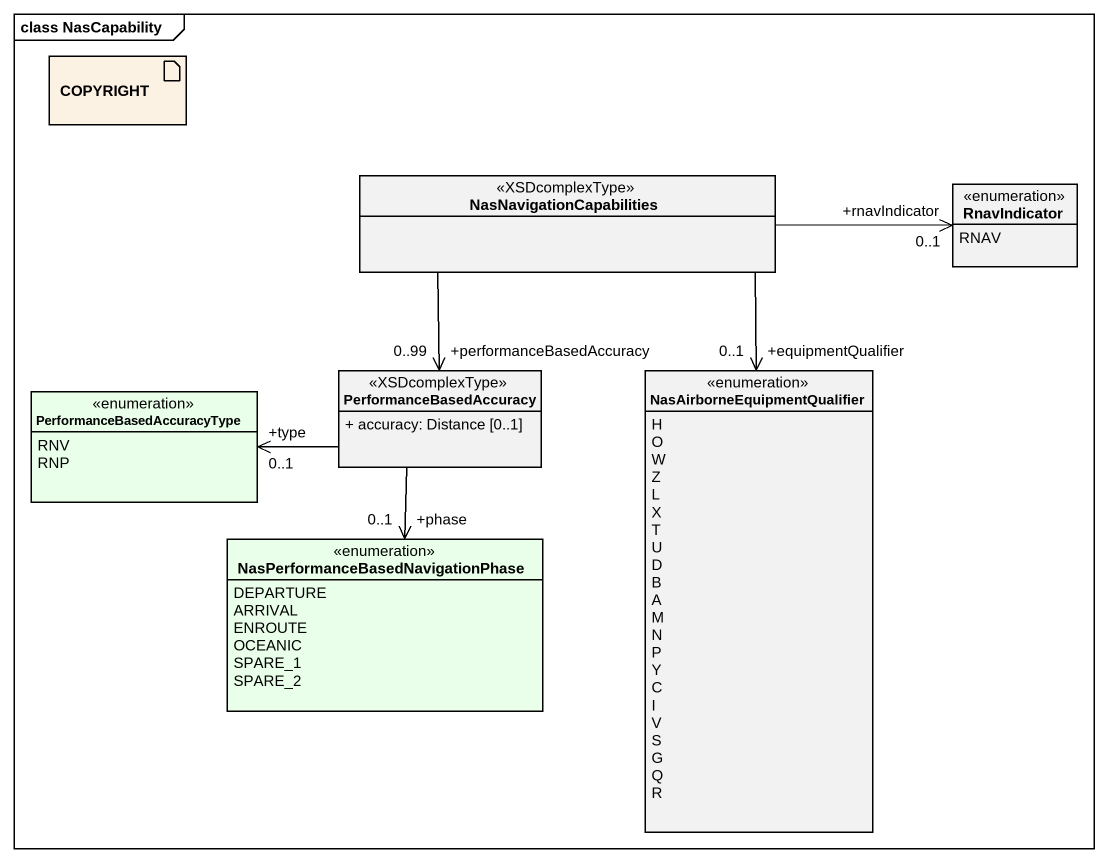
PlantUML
@startuml
mainframe class NasCapability
allowmixing
hide circle
hide empty members
skinparam classAttributeIconSize 0
artifact COPYRIGHT #FCF2E3
class NasNavigationCapabilities <<XSDcomplexType>>
enum RnavIndicator {
  RNAV
}
class PerformanceBasedAccuracy <<XSDcomplexType>> {
  + accuracy: Distance [0..1]
}
enum "NasAirborneEquipmentQualifier" as NasAirborneEquipmentQualifie {
  H
  O
  W
  Z
  L
  X
  T
  U
  D
  B
  A
  M
  N
  P
  Y
  C
  I
  V
  S
  G
  Q
  R
}
enum PerformanceBasedAccuracyType #E9FFE9 {
  RNV
  RNP
}
enum "NasPerformanceBasedNavigationPhase" as NasPerformanceBasedNavigatio #E9FFE9 {
  DEPARTURE
  ARRIVAL
  ENROUTE
  OCEANIC
  SPARE_1
  SPARE_2
}
NasNavigationCapabilities -right-> "+rnavIndicator\n0..1" RnavIndicator
NasNavigationCapabilities --> "+performanceBasedAccuracy\n0..99" PerformanceBasedAccuracy
NasNavigationCapabilities --> "+equipmentQualifier\n0..1" NasAirborneEquipmentQualifie
PerformanceBasedAccuracy -left-> "+type\n0..1" PerformanceBasedAccuracyType
PerformanceBasedAccuracy --> "+phase\n0..1" NasPerformanceBasedNavigatio
@enduml
